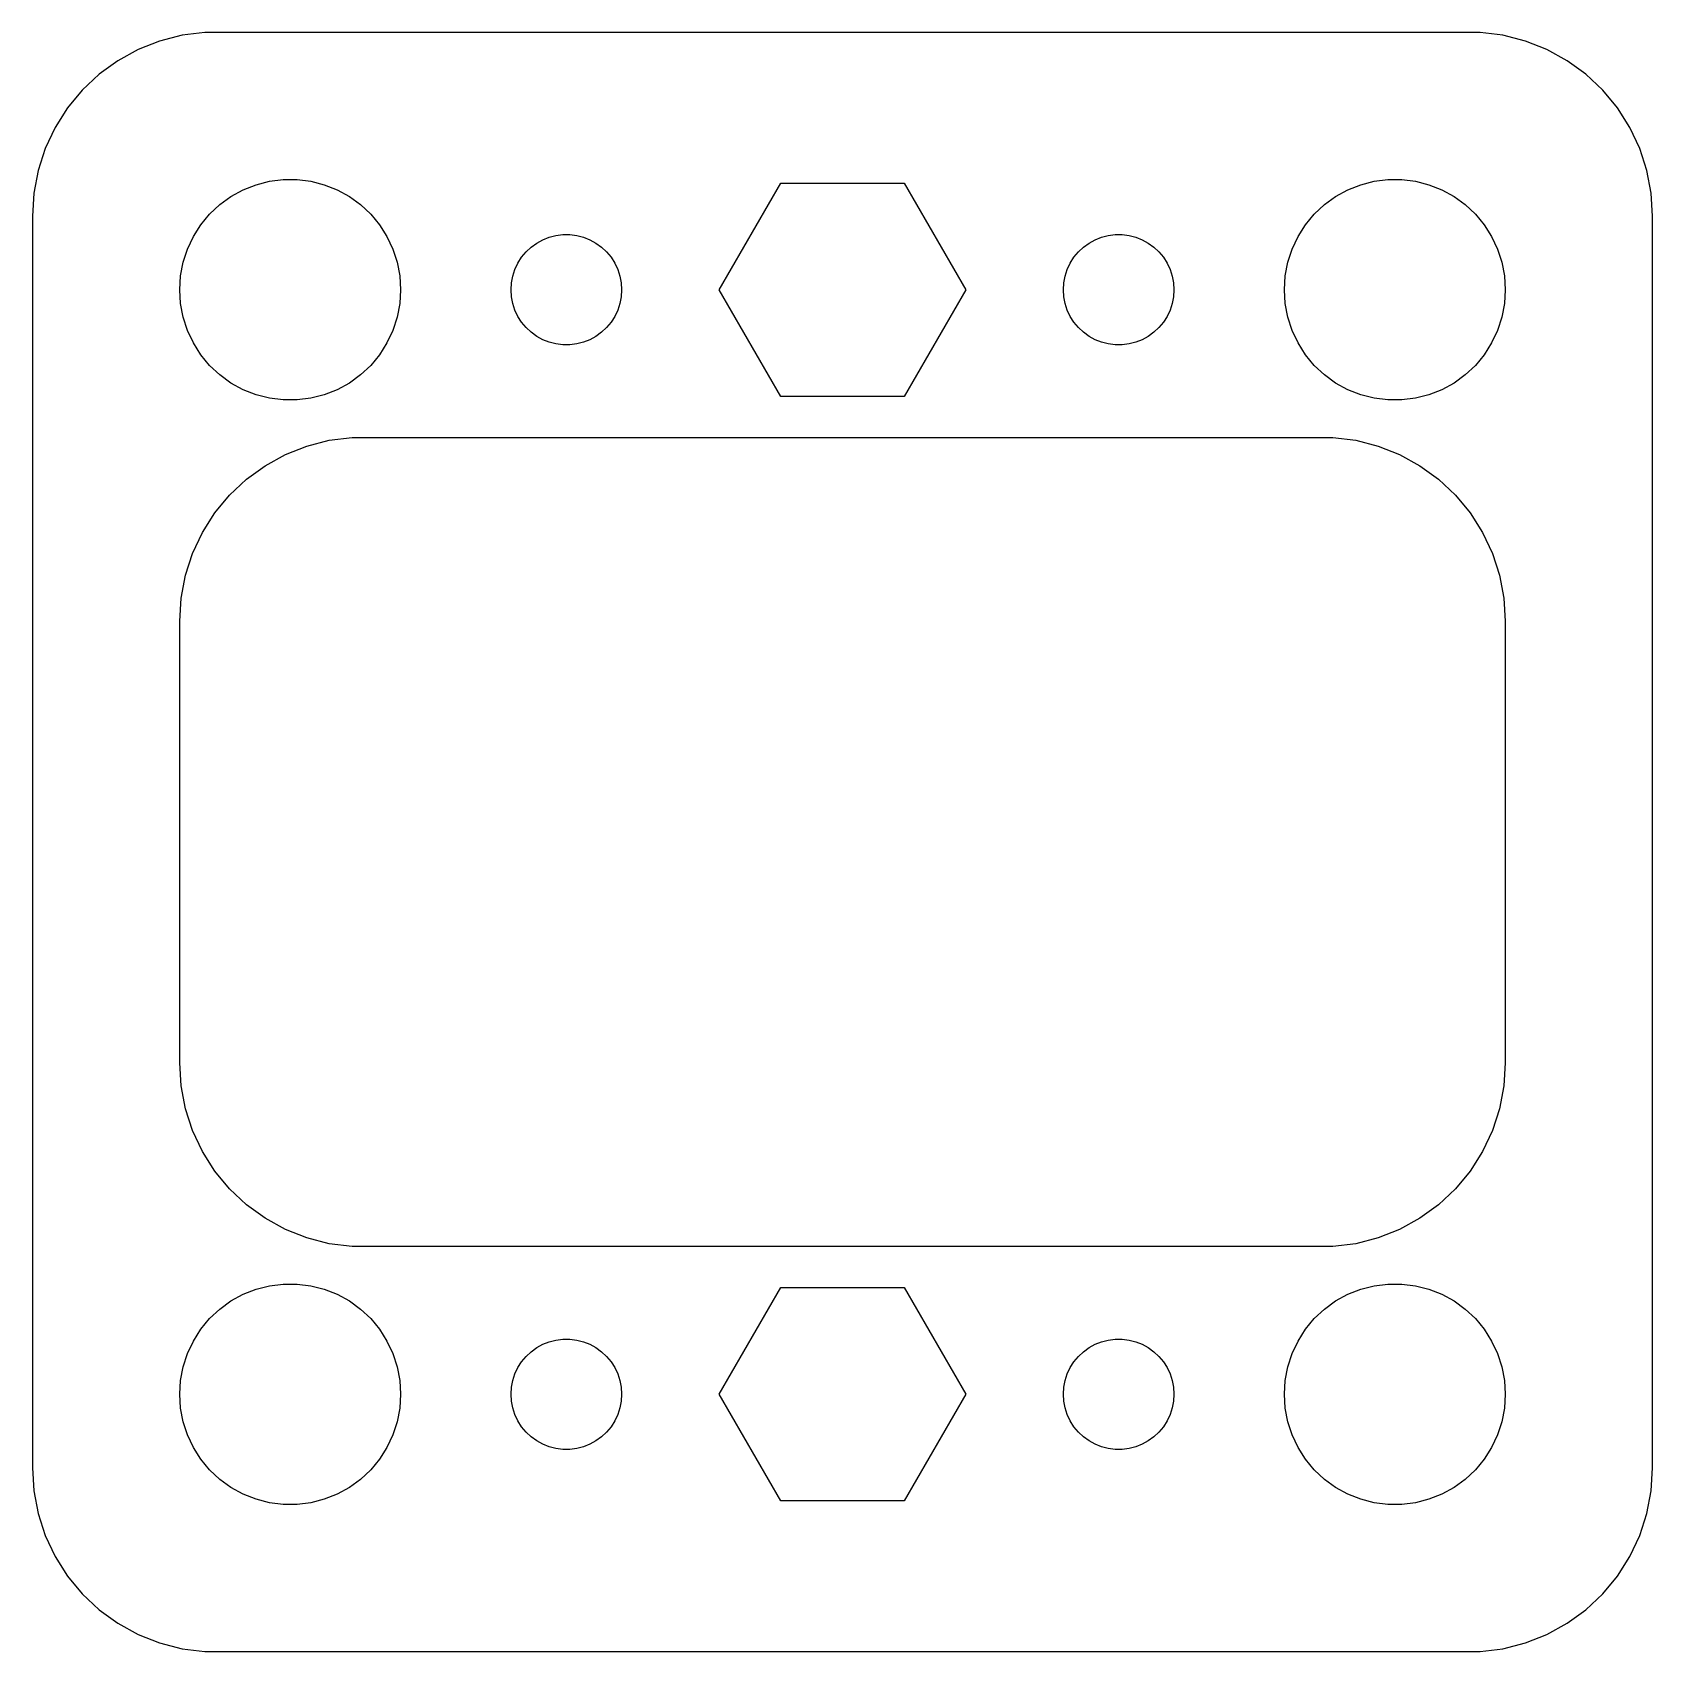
# Model space of a CAD drawing. Header units: metres. Extents: x 0.5 to 44.5, y 32 to 76.
import ezdxf

# ---------------------------------------------------------------- set-up
doc = ezdxf.new("R2010")
doc.units = ezdxf.units.M

msp = doc.modelspace()

# ---------------------------------------------------------------- linework, layer by layer
for p, q in [((3.95491, 75.7553), (3.37109, 75.5241)), ((4.56308, 75.9114), (3.95491, 75.7553)), ((5.18604, 75.9901), (4.56308, 75.9114)), ((39.8139, 75.9901), (5.18604, 75.9901)), ((40.4369, 75.9114), (39.8139, 75.9901)), ((41.0451, 75.7553), (40.4369, 75.9114)), ((41.6289, 75.5241), (41.0451, 75.7553)), ((3.37109, 75.5241), (2.82086, 75.2216)), ((42.1791, 75.2216), (41.6289, 75.5241)), ((2.31287, 74.8526), (1.85515, 74.4227)), ((2.82086, 75.2216), (2.31287, 74.8526)), ((42.6871, 74.8526), (42.1791, 75.2216)), ((43.1448, 74.4227), (42.6871, 74.8526)), ((1.85515, 74.4227), (1.45491, 73.9389)), ((43.5451, 73.9389), (43.1448, 74.4227)), ((1.45491, 73.9389), (1.11845, 73.4088)), ((43.8815, 73.4088), (43.5451, 73.9389)), ((1.11845, 73.4088), (0.85111, 72.8406)), ((44.1489, 72.8406), (43.8815, 73.4088)), ((0.85111, 72.8406), (0.65707, 72.2434)), ((44.3429, 72.2434), (44.1489, 72.8406)), ((0.65707, 72.2434), (0.53941, 71.6267)), ((44.4606, 71.6267), (44.3429, 72.2434)), ((6.22266, 71.7145), (6.57294, 71.8532)), ((6.57294, 71.8532), (6.93785, 71.9469)), ((6.93785, 71.9469), (7.31161, 71.9941)), ((7.31161, 71.9941), (7.68837, 71.9941)), ((7.68837, 71.9941), (8.06213, 71.9469)), ((8.06213, 71.9469), (8.42705, 71.8532)), ((8.42705, 71.8532), (8.77733, 71.7145)), ((19.1534, 69), (20.8267, 71.8982)), ((20.8267, 71.8982), (24.1733, 71.8982)), ((24.1733, 71.8982), (25.8466, 69)), ((36.2227, 71.7145), (36.5729, 71.8532)), ((36.5729, 71.8532), (36.9379, 71.9469)), ((36.9379, 71.9469), (37.3116, 71.9941)), ((37.3116, 71.9941), (37.6884, 71.9941)), ((37.6884, 71.9941), (38.0621, 71.9469)), ((38.0621, 71.9469), (38.427, 71.8532)), ((38.427, 71.8532), (38.7773, 71.7145)), ((0.53941, 71.6267), (0.5, 71)), ((5.31308, 71.0536), (5.58772, 71.3115)), ((5.58772, 71.3115), (5.89252, 71.533)), ((5.89252, 71.533), (6.22266, 71.7145)), ((8.77733, 71.7145), (9.10747, 71.533)), ((9.10747, 71.533), (9.41226, 71.3115)), ((9.41226, 71.3115), (9.6869, 71.0536)), ((35.3131, 71.0536), (35.5877, 71.3115)), ((35.5877, 71.3115), (35.8925, 71.533)), ((35.8925, 71.533), (36.2227, 71.7145)), ((38.7773, 71.7145), (39.1075, 71.533)), ((39.1075, 71.533), (39.4123, 71.3115)), ((39.4123, 71.3115), (39.6869, 71.0536)), ((44.5, 71), (44.4606, 71.6267)), ((0.5, 71), (0.5, 37)), ((5.07294, 70.7634), (5.31308, 71.0536)), ((9.6869, 71.0536), (9.92705, 70.7634)), ((35.0729, 70.7634), (35.3131, 71.0536)), ((39.6869, 71.0536), (39.927, 70.7634)), ((44.5, 37), (44.5, 71)), ((4.71066, 70.1044), (4.87108, 70.4453)), ((4.87108, 70.4453), (5.07294, 70.7634)), ((9.92705, 70.7634), (10.1289, 70.4453)), ((10.1289, 70.4453), (10.2893, 70.1044)), ((14.3613, 70.3572), (14.5365, 70.4266)), ((14.5365, 70.4266), (14.7189, 70.4734)), ((14.7189, 70.4734), (14.9058, 70.497)), ((14.9058, 70.497), (15.0942, 70.497)), ((15.0942, 70.497), (15.2811, 70.4734)), ((15.2811, 70.4734), (15.4635, 70.4266)), ((15.4635, 70.4266), (15.6387, 70.3572)), ((29.3613, 70.3572), (29.5365, 70.4266)), ((29.5365, 70.4266), (29.7189, 70.4734)), ((29.7189, 70.4734), (29.9058, 70.497)), ((29.9058, 70.497), (30.0942, 70.497)), ((30.0942, 70.497), (30.2811, 70.4734)), ((30.2811, 70.4734), (30.4635, 70.4266)), ((30.4635, 70.4266), (30.6387, 70.3572)), ((34.7107, 70.1044), (34.8711, 70.4453)), ((34.8711, 70.4453), (35.0729, 70.7634)), ((39.927, 70.7634), (40.1289, 70.4453)), ((40.1289, 70.4453), (40.2893, 70.1044)), ((4.59424, 69.7461), (4.71066, 70.1044)), ((10.2893, 70.1044), (10.4057, 69.7461)), ((13.7865, 69.8817), (13.9065, 70.0268)), ((13.9065, 70.0268), (14.0439, 70.1558)), ((14.0439, 70.1558), (14.1963, 70.2665)), ((14.1963, 70.2665), (14.3613, 70.3572)), ((15.6387, 70.3572), (15.8037, 70.2665)), ((15.8037, 70.2665), (15.9561, 70.1558)), ((15.9561, 70.1558), (16.0934, 70.0268)), ((16.0934, 70.0268), (16.2135, 69.8817)), ((28.7865, 69.8817), (28.9065, 70.0268)), ((28.9065, 70.0268), (29.0439, 70.1558)), ((29.0439, 70.1558), (29.1963, 70.2665)), ((29.1963, 70.2665), (29.3613, 70.3572)), ((30.6387, 70.3572), (30.8037, 70.2665)), ((30.8037, 70.2665), (30.9561, 70.1558)), ((30.9561, 70.1558), (31.0934, 70.0268)), ((31.0934, 70.0268), (31.2135, 69.8817)), ((34.5942, 69.7461), (34.7107, 70.1044)), ((40.2893, 70.1044), (40.4057, 69.7461)), ((4.52365, 69.376), (4.59424, 69.7461)), ((10.4057, 69.7461), (10.4763, 69.376)), ((13.5471, 69.373), (13.6053, 69.5522)), ((13.6053, 69.5522), (13.6855, 69.7226)), ((13.6855, 69.7226), (13.7865, 69.8817)), ((16.2135, 69.8817), (16.3145, 69.7226)), ((16.3145, 69.7226), (16.3947, 69.5522)), ((16.3947, 69.5522), (16.4529, 69.373)), ((28.5471, 69.373), (28.6053, 69.5522)), ((28.6053, 69.5522), (28.6855, 69.7226)), ((28.6855, 69.7226), (28.7865, 69.8817)), ((31.2135, 69.8817), (31.3145, 69.7226)), ((31.3145, 69.7226), (31.3947, 69.5522)), ((31.3947, 69.5522), (31.4529, 69.373)), ((34.5237, 69.376), (34.5942, 69.7461)), ((40.4057, 69.7461), (40.4763, 69.376)), ((4.5, 69), (4.52365, 69.376)), ((10.4763, 69.376), (10.5, 69)), ((13.5, 69), (13.5118, 69.188)), ((13.5118, 69.188), (13.5471, 69.373)), ((16.4529, 69.373), (16.4882, 69.188)), ((16.4882, 69.188), (16.5, 69)), ((28.5, 69), (28.5118, 69.188)), ((28.5118, 69.188), (28.5471, 69.373)), ((31.4529, 69.373), (31.4882, 69.188)), ((31.4882, 69.188), (31.5, 69)), ((34.5, 69), (34.5237, 69.376)), ((40.4763, 69.376), (40.5, 69)), ((4.52365, 68.624), (4.5, 69)), ((10.5, 69), (10.4763, 68.624)), ((13.5118, 68.812), (13.5, 69)), ((13.5471, 68.627), (13.5118, 68.812)), ((16.4882, 68.812), (16.4529, 68.627)), ((16.5, 69), (16.4882, 68.812)), ((20.8267, 66.1018), (19.1534, 69)), ((25.8466, 69), (24.1733, 66.1018)), ((28.5118, 68.812), (28.5, 69)), ((28.5471, 68.627), (28.5118, 68.812)), ((31.4882, 68.812), (31.4529, 68.627)), ((31.5, 69), (31.4882, 68.812)), ((34.5237, 68.624), (34.5, 69)), ((40.5, 69), (40.4763, 68.624)), ((4.59424, 68.2539), (4.52365, 68.624)), ((4.71066, 67.8956), (4.59424, 68.2539)), ((10.4057, 68.2539), (10.2893, 67.8956)), ((10.4763, 68.624), (10.4057, 68.2539)), ((13.6053, 68.4478), (13.5471, 68.627)), ((13.6855, 68.2774), (13.6053, 68.4478)), ((13.7865, 68.1183), (13.6855, 68.2774)), ((16.3145, 68.2774), (16.2135, 68.1183)), ((16.3947, 68.4478), (16.3145, 68.2774)), ((16.4529, 68.627), (16.3947, 68.4478)), ((28.6053, 68.4478), (28.5471, 68.627)), ((28.6855, 68.2774), (28.6053, 68.4478)), ((28.7865, 68.1183), (28.6855, 68.2774)), ((31.3145, 68.2774), (31.2135, 68.1183)), ((31.3947, 68.4478), (31.3145, 68.2774)), ((31.4529, 68.627), (31.3947, 68.4478)), ((34.5942, 68.2539), (34.5237, 68.624)), ((34.7107, 67.8956), (34.5942, 68.2539)), ((40.4057, 68.2539), (40.2893, 67.8956)), ((40.4763, 68.624), (40.4057, 68.2539)), ((4.87108, 67.5547), (4.71066, 67.8956)), ((10.2893, 67.8956), (10.1289, 67.5547)), ((13.9065, 67.9732), (13.7865, 68.1183)), ((14.0439, 67.8442), (13.9065, 67.9732)), ((14.1963, 67.7335), (14.0439, 67.8442)), ((15.9561, 67.8442), (15.8037, 67.7335)), ((16.0934, 67.9732), (15.9561, 67.8442)), ((16.2135, 68.1183), (16.0934, 67.9732)), ((28.9065, 67.9732), (28.7865, 68.1183)), ((29.0439, 67.8442), (28.9065, 67.9732)), ((29.1963, 67.7335), (29.0439, 67.8442)), ((30.9561, 67.8442), (30.8037, 67.7335)), ((31.0934, 67.9732), (30.9561, 67.8442)), ((31.2135, 68.1183), (31.0934, 67.9732)), ((34.8711, 67.5547), (34.7107, 67.8956)), ((40.2893, 67.8956), (40.1289, 67.5547)), ((5.07294, 67.2366), (4.87108, 67.5547)), ((10.1289, 67.5547), (9.92705, 67.2366)), ((14.3613, 67.6427), (14.1963, 67.7335)), ((14.5365, 67.5734), (14.3613, 67.6427)), ((14.7189, 67.5266), (14.5365, 67.5734)), ((14.9058, 67.5029), (14.7189, 67.5266)), ((15.0942, 67.5029), (14.9058, 67.5029)), ((15.2811, 67.5266), (15.0942, 67.5029)), ((15.4635, 67.5734), (15.2811, 67.5266)), ((15.6387, 67.6427), (15.4635, 67.5734)), ((15.8037, 67.7335), (15.6387, 67.6427)), ((29.3613, 67.6427), (29.1963, 67.7335)), ((29.5365, 67.5734), (29.3613, 67.6427)), ((29.7189, 67.5266), (29.5365, 67.5734)), ((29.9058, 67.5029), (29.7189, 67.5266)), ((30.0942, 67.5029), (29.9058, 67.5029)), ((30.2811, 67.5266), (30.0942, 67.5029)), ((30.4635, 67.5734), (30.2811, 67.5266)), ((30.6387, 67.6427), (30.4635, 67.5734)), ((30.8037, 67.7335), (30.6387, 67.6427)), ((35.0729, 67.2366), (34.8711, 67.5547)), ((40.1289, 67.5547), (39.927, 67.2366)), ((5.31308, 66.9464), (5.07294, 67.2366)), ((5.58772, 66.6884), (5.31308, 66.9464)), ((9.6869, 66.9464), (9.41226, 66.6884)), ((9.92705, 67.2366), (9.6869, 66.9464)), ((35.3131, 66.9464), (35.0729, 67.2366)), ((35.5877, 66.6884), (35.3131, 66.9464)), ((39.6869, 66.9464), (39.4123, 66.6884)), ((39.927, 67.2366), (39.6869, 66.9464)), ((5.89252, 66.467), (5.58772, 66.6884)), ((6.22266, 66.2855), (5.89252, 66.467)), ((9.10747, 66.467), (8.77733, 66.2855)), ((9.41226, 66.6884), (9.10747, 66.467)), ((35.8925, 66.467), (35.5877, 66.6884)), ((36.2227, 66.2855), (35.8925, 66.467)), ((39.1075, 66.467), (38.7773, 66.2855)), ((39.4123, 66.6884), (39.1075, 66.467)), ((6.57294, 66.1468), (6.22266, 66.2855)), ((6.93785, 66.0531), (6.57294, 66.1468)), ((7.31161, 66.0059), (6.93785, 66.0531)), ((7.68837, 66.0059), (7.31161, 66.0059)), ((8.06213, 66.0531), (7.68837, 66.0059)), ((8.42705, 66.1468), (8.06213, 66.0531)), ((8.77733, 66.2855), (8.42705, 66.1468)), ((24.1733, 66.1018), (20.8267, 66.1018)), ((36.5729, 66.1468), (36.2227, 66.2855)), ((36.9379, 66.0531), (36.5729, 66.1468)), ((37.3116, 66.0059), (36.9379, 66.0531)), ((37.6884, 66.0059), (37.3116, 66.0059)), ((38.0621, 66.0531), (37.6884, 66.0059)), ((38.427, 66.1468), (38.0621, 66.0531)), ((38.7773, 66.2855), (38.427, 66.1468)), ((7.37109, 64.5241), (7.95491, 64.7553)), ((7.95491, 64.7553), (8.56308, 64.9114)), ((8.56308, 64.9114), (9.18604, 64.9901)), ((9.18604, 64.9901), (35.8139, 64.9901)), ((35.8139, 64.9901), (36.4369, 64.9114)), ((36.4369, 64.9114), (37.0451, 64.7553)), ((37.0451, 64.7553), (37.6289, 64.5241)), ((6.82086, 64.2216), (7.37109, 64.5241)), ((37.6289, 64.5241), (38.1791, 64.2216)), ((5.85515, 63.4227), (6.31287, 63.8526)), ((6.31287, 63.8526), (6.82086, 64.2216)), ((38.1791, 64.2216), (38.6871, 63.8526)), ((38.6871, 63.8526), (39.1448, 63.4227)), ((5.45491, 62.9389), (5.85515, 63.4227)), ((39.1448, 63.4227), (39.5451, 62.9389)), ((5.11845, 62.4088), (5.45491, 62.9389)), ((39.5451, 62.9389), (39.8815, 62.4088)), ((4.8511, 61.8406), (5.11845, 62.4088)), ((39.8815, 62.4088), (40.1489, 61.8406)), ((4.65707, 61.2434), (4.8511, 61.8406)), ((40.1489, 61.8406), (40.3429, 61.2434)), ((4.53941, 60.6267), (4.65707, 61.2434)), ((40.3429, 61.2434), (40.4606, 60.6267)), ((4.5, 60), (4.53941, 60.6267)), ((40.4606, 60.6267), (40.5, 60)), ((4.5, 48), (4.5, 60)), ((40.5, 60), (40.5, 48)), ((4.53941, 47.3733), (4.5, 48)), ((40.5, 48), (40.4606, 47.3733)), ((4.65707, 46.7566), (4.53941, 47.3733)), ((40.4606, 47.3733), (40.3429, 46.7566)), ((4.8511, 46.1594), (4.65707, 46.7566)), ((40.3429, 46.7566), (40.1489, 46.1594)), ((5.11845, 45.5912), (4.8511, 46.1594)), ((40.1489, 46.1594), (39.8815, 45.5912)), ((5.45491, 45.0611), (5.11845, 45.5912)), ((39.8815, 45.5912), (39.5451, 45.0611)), ((5.85515, 44.5773), (5.45491, 45.0611)), ((39.5451, 45.0611), (39.1448, 44.5773)), ((6.31287, 44.1474), (5.85515, 44.5773)), ((39.1448, 44.5773), (38.6871, 44.1474)), ((6.82086, 43.7784), (6.31287, 44.1474)), ((38.6871, 44.1474), (38.1791, 43.7784)), ((7.37109, 43.4759), (6.82086, 43.7784)), ((38.1791, 43.7784), (37.6289, 43.4759)), ((7.95491, 43.2447), (7.37109, 43.4759)), ((8.56308, 43.0886), (7.95491, 43.2447)), ((37.0451, 43.2447), (36.4369, 43.0886)), ((37.6289, 43.4759), (37.0451, 43.2447)), ((9.18604, 43.0099), (8.56308, 43.0886)), ((35.8139, 43.0099), (9.18604, 43.0099)), ((36.4369, 43.0886), (35.8139, 43.0099)), ((6.22266, 41.7145), (6.57294, 41.8532)), ((6.57294, 41.8532), (6.93785, 41.9469)), ((6.93785, 41.9469), (7.31161, 41.9941)), ((7.31161, 41.9941), (7.68837, 41.9941)), ((7.68837, 41.9941), (8.06213, 41.9469)), ((8.06213, 41.9469), (8.42705, 41.8532)), ((8.42705, 41.8532), (8.77733, 41.7145)), ((19.1534, 39), (20.8267, 41.8982)), ((20.8267, 41.8982), (24.1733, 41.8982)), ((24.1733, 41.8982), (25.8466, 39)), ((36.2227, 41.7145), (36.5729, 41.8532)), ((36.5729, 41.8532), (36.9379, 41.9469)), ((36.9379, 41.9469), (37.3116, 41.9941)), ((37.3116, 41.9941), (37.6884, 41.9941)), ((37.6884, 41.9941), (38.0621, 41.9469)), ((38.0621, 41.9469), (38.427, 41.8532)), ((38.427, 41.8532), (38.7773, 41.7145)), ((5.58772, 41.3116), (5.89252, 41.533)), ((5.89252, 41.533), (6.22266, 41.7145)), ((8.77733, 41.7145), (9.10747, 41.533)), ((9.10747, 41.533), (9.41226, 41.3116)), ((35.5877, 41.3116), (35.8925, 41.533)), ((35.8925, 41.533), (36.2227, 41.7145)), ((38.7773, 41.7145), (39.1075, 41.533)), ((39.1075, 41.533), (39.4123, 41.3116)), ((5.07294, 40.7634), (5.31308, 41.0536)), ((5.31308, 41.0536), (5.58772, 41.3116)), ((9.41226, 41.3116), (9.6869, 41.0536)), ((9.6869, 41.0536), (9.92705, 40.7634)), ((35.0729, 40.7634), (35.3131, 41.0536)), ((35.3131, 41.0536), (35.5877, 41.3116)), ((39.4123, 41.3116), (39.6869, 41.0536)), ((39.6869, 41.0536), (39.927, 40.7634)), ((4.87108, 40.4453), (5.07294, 40.7634)), ((9.92705, 40.7634), (10.1289, 40.4453)), ((14.7189, 40.4734), (14.9058, 40.4971)), ((14.9058, 40.4971), (15.0942, 40.4971)), ((15.0942, 40.4971), (15.2811, 40.4734)), ((29.7189, 40.4734), (29.9058, 40.4971)), ((29.9058, 40.4971), (30.0942, 40.4971)), ((30.0942, 40.4971), (30.2811, 40.4734)), ((34.8711, 40.4453), (35.0729, 40.7634)), ((39.927, 40.7634), (40.1289, 40.4453)), ((4.59424, 39.7461), (4.71066, 40.1044)), ((4.71066, 40.1044), (4.87108, 40.4453)), ((10.1289, 40.4453), (10.2893, 40.1044)), ((10.2893, 40.1044), (10.4057, 39.7461)), ((13.9065, 40.0268), (14.0439, 40.1558)), ((14.0439, 40.1558), (14.1963, 40.2665)), ((14.1963, 40.2665), (14.3613, 40.3573)), ((14.3613, 40.3573), (14.5365, 40.4266)), ((14.5365, 40.4266), (14.7189, 40.4734)), ((15.2811, 40.4734), (15.4635, 40.4266)), ((15.4635, 40.4266), (15.6387, 40.3573)), ((15.6387, 40.3573), (15.8037, 40.2665)), ((15.8037, 40.2665), (15.9561, 40.1558)), ((15.9561, 40.1558), (16.0934, 40.0268)), ((28.9065, 40.0268), (29.0439, 40.1558)), ((29.0439, 40.1558), (29.1963, 40.2665)), ((29.1963, 40.2665), (29.3613, 40.3573)), ((29.3613, 40.3573), (29.5365, 40.4266)), ((29.5365, 40.4266), (29.7189, 40.4734)), ((30.2811, 40.4734), (30.4635, 40.4266)), ((30.4635, 40.4266), (30.6387, 40.3573)), ((30.6387, 40.3573), (30.8037, 40.2665)), ((30.8037, 40.2665), (30.9561, 40.1558)), ((30.9561, 40.1558), (31.0934, 40.0268)), ((34.5942, 39.7461), (34.7107, 40.1044)), ((34.7107, 40.1044), (34.8711, 40.4453)), ((40.1289, 40.4453), (40.2893, 40.1044)), ((40.2893, 40.1044), (40.4057, 39.7461)), ((4.52365, 39.376), (4.59424, 39.7461)), ((10.4057, 39.7461), (10.4763, 39.376)), ((13.6053, 39.5522), (13.6855, 39.7226)), ((13.6855, 39.7226), (13.7865, 39.8817)), ((13.7865, 39.8817), (13.9065, 40.0268)), ((16.0934, 40.0268), (16.2135, 39.8817)), ((16.2135, 39.8817), (16.3145, 39.7226)), ((16.3145, 39.7226), (16.3947, 39.5522)), ((28.6053, 39.5522), (28.6855, 39.7226)), ((28.6855, 39.7226), (28.7865, 39.8817)), ((28.7865, 39.8817), (28.9065, 40.0268)), ((31.0934, 40.0268), (31.2135, 39.8817)), ((31.2135, 39.8817), (31.3145, 39.7226)), ((31.3145, 39.7226), (31.3947, 39.5522)), ((34.5237, 39.376), (34.5942, 39.7461)), ((40.4057, 39.7461), (40.4763, 39.376)), ((4.5, 39), (4.52365, 39.376)), ((10.4763, 39.376), (10.5, 39)), ((13.5, 39), (13.5118, 39.188)), ((13.5118, 39.188), (13.5471, 39.373)), ((13.5471, 39.373), (13.6053, 39.5522)), ((16.3947, 39.5522), (16.4529, 39.373)), ((16.4529, 39.373), (16.4882, 39.188)), ((16.4882, 39.188), (16.5, 39)), ((28.5, 39), (28.5118, 39.188)), ((28.5118, 39.188), (28.5471, 39.373)), ((28.5471, 39.373), (28.6053, 39.5522)), ((31.3947, 39.5522), (31.4529, 39.373)), ((31.4529, 39.373), (31.4882, 39.188)), ((31.4882, 39.188), (31.5, 39)), ((34.5, 39), (34.5237, 39.376)), ((40.4763, 39.376), (40.5, 39)), ((4.52365, 38.624), (4.5, 39)), ((10.5, 39), (10.4763, 38.624)), ((13.5118, 38.812), (13.5, 39)), ((13.5471, 38.627), (13.5118, 38.812)), ((16.4882, 38.812), (16.4529, 38.627)), ((16.5, 39), (16.4882, 38.812)), ((20.8267, 36.1018), (19.1534, 39)), ((25.8466, 39), (24.1733, 36.1018)), ((28.5118, 38.812), (28.5, 39)), ((28.5471, 38.627), (28.5118, 38.812)), ((31.4882, 38.812), (31.4529, 38.627)), ((31.5, 39), (31.4882, 38.812)), ((34.5237, 38.624), (34.5, 39)), ((40.5, 39), (40.4763, 38.624)), ((4.59424, 38.2539), (4.52365, 38.624)), ((10.4763, 38.624), (10.4057, 38.2539)), ((13.6053, 38.4478), (13.5471, 38.627)), ((13.6855, 38.2774), (13.6053, 38.4478)), ((16.3947, 38.4478), (16.3145, 38.2774)), ((16.4529, 38.627), (16.3947, 38.4478)), ((28.6053, 38.4478), (28.5471, 38.627)), ((28.6855, 38.2774), (28.6053, 38.4478)), ((31.3947, 38.4478), (31.3145, 38.2774)), ((31.4529, 38.627), (31.3947, 38.4478)), ((34.5942, 38.2539), (34.5237, 38.624)), ((40.4763, 38.624), (40.4057, 38.2539)), ((4.71066, 37.8956), (4.59424, 38.2539)), ((4.87108, 37.5547), (4.71066, 37.8956)), ((10.2893, 37.8956), (10.1289, 37.5547)), ((10.4057, 38.2539), (10.2893, 37.8956)), ((13.7865, 38.1183), (13.6855, 38.2774)), ((13.9065, 37.9732), (13.7865, 38.1183)), ((14.0439, 37.8442), (13.9065, 37.9732)), ((14.1963, 37.7335), (14.0439, 37.8442)), ((15.9561, 37.8442), (15.8037, 37.7335)), ((16.0934, 37.9732), (15.9561, 37.8442)), ((16.2135, 38.1183), (16.0934, 37.9732)), ((16.3145, 38.2774), (16.2135, 38.1183)), ((28.7865, 38.1183), (28.6855, 38.2774)), ((28.9065, 37.9732), (28.7865, 38.1183)), ((29.0439, 37.8442), (28.9065, 37.9732)), ((29.1963, 37.7335), (29.0439, 37.8442)), ((30.9561, 37.8442), (30.8037, 37.7335)), ((31.0934, 37.9732), (30.9561, 37.8442)), ((31.2135, 38.1183), (31.0934, 37.9732)), ((31.3145, 38.2774), (31.2135, 38.1183)), ((34.7107, 37.8956), (34.5942, 38.2539)), ((34.8711, 37.5547), (34.7107, 37.8956)), ((40.2893, 37.8956), (40.1289, 37.5547)), ((40.4057, 38.2539), (40.2893, 37.8956)), ((5.07294, 37.2366), (4.87108, 37.5547)), ((10.1289, 37.5547), (9.92705, 37.2366)), ((14.3613, 37.6428), (14.1963, 37.7335)), ((14.5365, 37.5734), (14.3613, 37.6428)), ((14.7189, 37.5266), (14.5365, 37.5734)), ((14.9058, 37.503), (14.7189, 37.5266)), ((15.0942, 37.503), (14.9058, 37.503)), ((15.2811, 37.5266), (15.0942, 37.503)), ((15.4635, 37.5734), (15.2811, 37.5266)), ((15.6387, 37.6428), (15.4635, 37.5734)), ((15.8037, 37.7335), (15.6387, 37.6428)), ((29.3613, 37.6428), (29.1963, 37.7335)), ((29.5365, 37.5734), (29.3613, 37.6428)), ((29.7189, 37.5266), (29.5365, 37.5734)), ((29.9058, 37.503), (29.7189, 37.5266)), ((30.0942, 37.503), (29.9058, 37.503)), ((30.2811, 37.5266), (30.0942, 37.503)), ((30.4635, 37.5734), (30.2811, 37.5266)), ((30.6387, 37.6428), (30.4635, 37.5734)), ((30.8037, 37.7335), (30.6387, 37.6428)), ((35.0729, 37.2366), (34.8711, 37.5547)), ((40.1289, 37.5547), (39.927, 37.2366)), ((0.5, 37), (0.53941, 36.3733)), ((5.31308, 36.9464), (5.07294, 37.2366)), ((9.92705, 37.2366), (9.6869, 36.9464)), ((35.3131, 36.9464), (35.0729, 37.2366)), ((39.927, 37.2366), (39.6869, 36.9464)), ((44.4606, 36.3733), (44.5, 37)), ((5.58772, 36.6885), (5.31308, 36.9464)), ((5.89252, 36.467), (5.58772, 36.6885)), ((9.41226, 36.6885), (9.10747, 36.467)), ((9.6869, 36.9464), (9.41226, 36.6885)), ((35.5877, 36.6885), (35.3131, 36.9464)), ((35.8925, 36.467), (35.5877, 36.6885)), ((39.4123, 36.6885), (39.1075, 36.467)), ((39.6869, 36.9464), (39.4123, 36.6885)), ((0.53941, 36.3733), (0.65707, 35.7566)), ((6.22266, 36.2855), (5.89252, 36.467)), ((6.57294, 36.1468), (6.22266, 36.2855)), ((6.93785, 36.0531), (6.57294, 36.1468)), ((8.42705, 36.1468), (8.06213, 36.0531)), ((8.77733, 36.2855), (8.42705, 36.1468)), ((9.10747, 36.467), (8.77733, 36.2855)), ((24.1733, 36.1018), (20.8267, 36.1018)), ((36.2227, 36.2855), (35.8925, 36.467)), ((36.5729, 36.1468), (36.2227, 36.2855)), ((36.9379, 36.0531), (36.5729, 36.1468)), ((38.427, 36.1468), (38.0621, 36.0531)), ((38.7773, 36.2855), (38.427, 36.1468)), ((39.1075, 36.467), (38.7773, 36.2855)), ((44.3429, 35.7566), (44.4606, 36.3733)), ((0.65707, 35.7566), (0.85111, 35.1594)), ((7.31161, 36.0059), (6.93785, 36.0531)), ((7.68837, 36.0059), (7.31161, 36.0059)), ((8.06213, 36.0531), (7.68837, 36.0059)), ((37.3116, 36.0059), (36.9379, 36.0531)), ((37.6884, 36.0059), (37.3116, 36.0059)), ((38.0621, 36.0531), (37.6884, 36.0059)), ((44.1489, 35.1594), (44.3429, 35.7566)), ((0.85111, 35.1594), (1.11845, 34.5912)), ((43.8815, 34.5912), (44.1489, 35.1594)), ((1.11845, 34.5912), (1.45491, 34.0611)), ((43.5451, 34.0611), (43.8815, 34.5912)), ((1.45491, 34.0611), (1.85515, 33.5773)), ((43.1448, 33.5773), (43.5451, 34.0611)), ((1.85515, 33.5773), (2.31287, 33.1474)), ((42.6871, 33.1474), (43.1448, 33.5773)), ((2.31287, 33.1474), (2.82086, 32.7784)), ((42.1791, 32.7784), (42.6871, 33.1474)), ((2.82086, 32.7784), (3.37109, 32.4759)), ((41.6289, 32.4759), (42.1791, 32.7784)), ((3.37109, 32.4759), (3.95491, 32.2447)), ((3.95491, 32.2447), (4.56308, 32.0886)), ((40.4369, 32.0886), (41.0451, 32.2447)), ((41.0451, 32.2447), (41.6289, 32.4759)), ((4.56308, 32.0886), (5.18604, 32.0099)), ((5.18604, 32.0099), (39.8139, 32.0099)), ((39.8139, 32.0099), (40.4369, 32.0886))]:
    msp.add_line(p, q)

doc.saveas('drawing.dxf')
